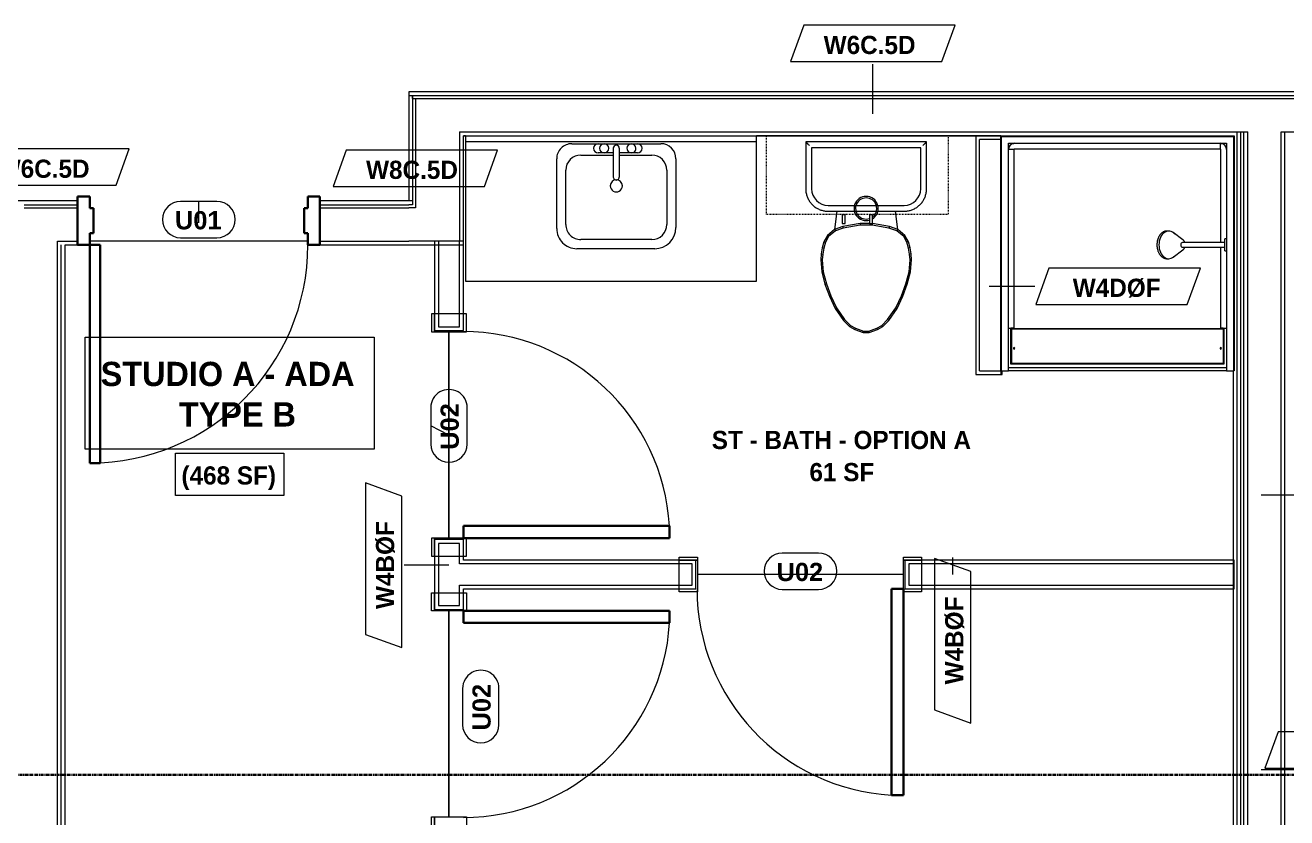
# Model space of a CAD drawing. Header units: inches. Extents: x -4058 to -1781, y 9814 to 12264.
# Drawn here: x -2717 to -2508.9, y 11528.1 to 11658.8 of the extents above; entities that cross this region are included whole.
import ezdxf

# ---------------------------------------------------------------- set-up
doc = ezdxf.new("R2010")
doc.units = ezdxf.units.IN
doc.header["$MEASUREMENT"] = 0
doc.linetypes.add('Dash', pattern=[0.25, 0.125, -0.125])
doc.linetypes.add('Grid Line 1_2_', pattern=[0.875, 0.5, -0.125, 0.125, -0.125])
for name, color, linetype, lineweight in [('0-1', 7, 'Continuous', 5), ('0-2', 7, 'Continuous', 9), ('A-AREA-IDEN', 2, 'Continuous', 9), ('A-DOOR-1', 7, 'Continuous', 9), ('A-DOOR-2', 10, 'Continuous', 30), ('A-DOOR-3', 31, 'Continuous', 9), ('A-DOOR-4', 31, 'Continuous', 30), ('A-DOOR-FRAM-2', 10, 'Continuous', 30), ('A-DOOR-IDEN', 31, 'Continuous', 9), ('A-FLOR-2', 192, 'Continuous', 9), ('A-WALL', 113, 'Continuous', 18), ('A-WALL-2', 250, 'Continuous', 18), ('A-WALL-3', 113, 'Continuous', 9), ('A-WALL-IDEN', 211, 'Continuous', 9), ('I-WALL-1', 7, 'Continuous', 9), ('P-SANR-FIXT', 6, 'Continuous', 9), ('Q-CASE', 31, 'Continuous', 9), ('Q-CASE-3', 31, 'Dash', 9), ('S-GRID-1', 1, 'Grid Line 1_2_', 30)]:
    doc.layers.add(name, color=color, linetype=linetype, lineweight=lineweight)
doc.styles.add('Arial_B', font='arialbd.ttf', dxfattribs={"height": 3})
doc.styles.add('Century Gothic_B', font='GOTHICB.TTF', dxfattribs={"height": 4})
doc.styles.add('Century Gothic_B_1', font='GOTHICB.TTF', dxfattribs={"height": 3})

# ---------------------------------------------------------------- blocks, each defined once
blk = doc.blocks.new('HOLLOW METAL - UNIT DOOR-2191978-UNIT PLANS - 1ST FLOOR')
at = {"layer": 'A-DOOR-1'}
blk.add_arc((18, 3.875), 36, 90, 180, dxfattribs=at)
at = {"layer": 'A-DOOR-2'}
for p, q in [((18, 39.875), (16.25, 39.875)), ((16.25, 39.875), (16.25, 3.875)), ((18, 3.875), (18, 39.875)), ((16.25, 3.875), (18, 3.875))]:
    blk.add_line(p, q, dxfattribs=at)
at = {"layer": 'A-DOOR-FRAM-2'}
for p, q in [((-18, 3.875), (-20, 3.875)), ((-20, 3.875), (-20, -4.125)), ((-18, 1.9375), (-18, 3.875)), ((18, 3.875), (18, 1.9375)), ((20, 3.875), (18, 3.875)), ((20, -4.125), (20, 3.875)), ((-17.375, 1.9375), (-18, 1.9375)), ((-17.375, -2.1875), (-17.375, 1.9375)), ((18, 1.9375), (17.375, 1.9375)), ((17.375, 1.9375), (17.375, -2.1875)), ((-20, -4.125), (-18, -4.125)), ((-18, -4.125), (-18, -2.1875)), ((-18, -2.1875), (-17.375, -2.1875)), ((17.375, -2.1875), (18, -2.1875)), ((18, -2.1875), (18, -4.125)), ((18, -4.125), (20, -4.125))]:
    blk.add_line(p, q, dxfattribs=at)
blk = doc.blocks.new('CTR - 1st Phase - Common Walls_rvt-1-UNIT PLANS - 1ST FLOOR')
at = {"layer": 'A-WALL-2'}
for p, q in [((-2653.75, 11647.24), (-2653.12, 11647.24)), ((-2653.12, 11647.24), (-2644.75, 11647.24)), ((-2653.12, 11646.74), (-2653.12, 11647.24)), ((-2653.12, 11647.24), (-2653.12, 11646.74)), ((-2653.12, 11646.74), (-2652.62, 11646.74)), ((-2653.12, 11646.74), (-2653.12, 11629.86)), ((-2652.62, 11646.74), (-2645.37, 11646.74)), ((-2652.62, 11646.74), (-2652.62, 11628.74)), ((-2645.37, 11646.74), (-2644.75, 11646.74)), ((-2644.75, 11647.24), (-2510.43, 11647.24)), ((-2644.75, 11646.74), (-2509.93, 11646.74)), ((-2510.43, 11647.24), (-2501.77, 11647.24)), ((-2509.93, 11646.74), (-2509.05, 11646.74)), ((-2509.05, 11646.74), (-2501.27, 11646.74)), ((-2645.37, 11641.24), (-2644.75, 11641.24)), ((-2645.37, 11641.24), (-2645.37, 11623.24)), ((-2644.75, 11641.24), (-2517.06, 11641.24)), ((-2517.06, 11641.24), (-2516.44, 11641.24)), ((-2517.06, 11640.61), (-2517.06, 11641.24)), ((-2517.06, 11641.24), (-2516.44, 11641.24)), ((-2517.06, 11284.29), (-2517.06, 11640.61)), ((-2516.44, 11641.24), (-2515.94, 11641.24)), ((-2516.44, 11640.61), (-2516.44, 11641.24)), ((-2516.44, 11641.24), (-2515.94, 11641.24)), ((-2516.44, 11284.29), (-2516.44, 11640.61)), ((-2515.94, 11641.24), (-2515.31, 11641.24)), ((-2515.94, 11640.61), (-2515.94, 11641.24)), ((-2515.94, 11641.24), (-2515.31, 11641.24)), ((-2515.94, 11284.29), (-2515.94, 11640.61)), ((-2515.31, 11640.61), (-2515.31, 11641.24)), ((-2515.31, 11284.29), (-2515.31, 11640.61)), ((-2509.81, 11641.24), (-2509.19, 11641.24)), ((-2509.81, 11640.61), (-2509.81, 11641.24)), ((-2509.81, 11641.24), (-2509.19, 11641.24)), ((-2509.81, 11284.29), (-2509.81, 11640.61)), ((-2509.19, 11640.61), (-2509.19, 11641.24)), ((-2509.19, 11641.24), (-2504.43, 11641.24)), ((-2509.19, 11284.29), (-2509.19, 11640.61)), ((-2717.22, 11629.24), (-2708.41, 11629.24)), ((-2668.41, 11629.24), (-2653.75, 11629.24)), ((-2653.12, 11629.86), (-2653.75, 11629.86)), ((-2653.12, 11629.24), (-2653.75, 11629.24)), ((-2653.12, 11629.86), (-2653.12, 11629.24)), ((-2653.12, 11629.86), (-2653.12, 11629.24)), ((-2717.22, 11628.74), (-2708.41, 11628.74)), ((-2668.41, 11628.74), (-2653.75, 11628.74)), ((-2653.12, 11628.74), (-2653.75, 11628.74)), ((-2652.62, 11628.74), (-2653.12, 11628.74)), ((-2711.72, 11622.61), (-2711.72, 11623.24)), ((-2711.72, 11623.24), (-2708.41, 11623.24)), ((-2668.41, 11623.24), (-2653.75, 11623.24)), ((-2652.62, 11623.24), (-2653.75, 11623.24)), ((-2645.37, 11623.24), (-2652.62, 11623.24)), ((-2711.72, 11284.29), (-2711.72, 11622.61)), ((-2711.1, 11284.29), (-2711.1, 11622.61))]:
    blk.add_line(p, q, dxfattribs=at)
at = {"layer": 'I-WALL-1'}
for p, q in [((-2644.75, 11647.86), (-2653.75, 11647.86)), ((-2653.75, 11647.86), (-2653.75, 11647.24)), ((-2511.06, 11647.86), (-2644.75, 11647.86)), ((-2501.69, 11647.86), (-2511.06, 11647.86)), ((-2653.75, 11647.24), (-2653.75, 11629.86)), ((-2644.75, 11640.61), (-2556.06, 11640.61)), ((-2644.75, 11622.61), (-2644.75, 11640.61)), ((-2708.41, 11629.86), (-2718.35, 11629.86)), ((-2653.75, 11629.86), (-2668.41, 11629.86)), ((-2710.47, 11284.29), (-2710.47, 11622.61)), ((-2710.47, 11622.61), (-2708.41, 11622.61)), ((-2668.41, 11622.61), (-2653.75, 11622.61)), ((-2653.75, 11622.61), (-2645.37, 11622.61)), ((-2645.37, 11622.61), (-2644.75, 11622.61)), ((-2517.69, 11601.86), (-2517.69, 11284.29))]:
    blk.add_line(p, q, dxfattribs=at)
at = {"layer": '0-2', "rotation": 180}
blk.add_blockref('HOLLOW METAL - UNIT DOOR-2191978-UNIT PLANS - 1ST FLOOR', (-2688.41, 11626.49), dxfattribs=at)
blk = doc.blocks.new('CTR - 1st Phase - Structure_rvt-1-UNIT PLANS - 1ST FLOOR')
at = {"layer": 'S-GRID-1'}
blk.add_line((-1781.27, 11535.19), (-4041.78, 11535.19), dxfattribs=at)
blk = doc.blocks.new('SWING - SINGLE - FLUSH - SWING - FLUSH - 2-10 x 6-8 - PRIVACY-V37-UNIT PLANS - 1ST FLOOR')
at = {"layer": 'A-DOOR-3'}
for p, q in [((-20, 2.37), (-20, 2.87)), ((-20, 2.87), (-17, 2.87)), ((-20, 2.37), (-17, 2.37)), ((-20, -2.88), (-20, 2.37)), ((-17, 2.37), (-20, 2.37)), ((-17, 2.87), (-17, 2.37)), ((-17, 2.37), (-17, -2.88)), ((17, 2.37), (17, 2.87)), ((17, 2.87), (20, 2.87)), ((17, 2.37), (20, 2.37)), ((17, -2.88), (17, 2.37)), ((20, 2.37), (17, 2.37)), ((20, 2.87), (20, 2.37)), ((20, 2.37), (20, -2.88)), ((-17, -2.88), (-20, -2.88)), ((20, -2.88), (17, -2.88))]:
    blk.add_line(p, q, dxfattribs=at)
blk.add_arc((17, -2.38), 34.07, 180, 266.6343, dxfattribs=at)
at = {"layer": 'A-DOOR-4'}
for p, q in [((15, -2.38), (15, -36.38)), ((17, -2.38), (15, -2.38)), ((17, -2.38), (17, -36.38)), ((17, -36.38), (15, -36.38))]:
    blk.add_line(p, q, dxfattribs=at)
blk = doc.blocks.new('SWING - SINGLE - FLUSH - SWING - FLUSH - 2-10 x 6-8 - PRIVACY-4346070-UNIT PLANS - 1ST FLOOR')
at = {"layer": 'A-DOOR-3'}
for p, q in [((-20, 2.37), (-20, 2.87)), ((-20, 2.87), (-17, 2.87)), ((-20, 2.37), (-17, 2.37)), ((-20, -2.88), (-20, 2.37)), ((-17, 2.37), (-20, 2.37)), ((-17, 2.87), (-17, 2.37)), ((-17, 2.37), (-17, -2.88)), ((17, 2.37), (17, 2.87)), ((17, 2.87), (20, 2.87)), ((17, 2.37), (20, 2.37)), ((17, -2.88), (17, 2.37)), ((20, 2.37), (17, 2.37)), ((20, 2.87), (20, 2.37)), ((20, 2.37), (20, -2.88)), ((-17, -2.88), (-20, -2.88)), ((20, -2.88), (17, -2.88))]:
    blk.add_line(p, q, dxfattribs=at)
blk.add_arc((17, -2.38), 34.07, 180, 266.6343, dxfattribs=at)
at = {"layer": 'A-DOOR-4'}
for p, q in [((15, -2.38), (15, -36.38)), ((17, -2.38), (15, -2.38)), ((17, -2.38), (17, -36.38)), ((17, -36.38), (15, -36.38))]:
    blk.add_line(p, q, dxfattribs=at)
blk = doc.blocks.new('M_Sink Vanity-Square - 500 x 440mm-1372835-UNIT PLANS - 1ST FLOOR')
at = {"layer": 'P-SANR-FIXT'}
for p, q in [((-5.72, 10.23), (7.14, 10.23)), ((-5.22, 8.73), (6.46, 8.73)), ((-9.22, -4.59), (-9.22, 6.73)), ((10.46, 6.91), (10.46, -4.59)), ((-7.72, -2.72), (-7.72, 6.23)), ((8.96, 6.23), (8.96, -2.72)), ((0.12, -6.33), (0.12, -1.59)), ((1.12, -6.33), (1.12, -1.59)), ((0.12, -5.22), (-5.22, -5.22)), ((-2.88, -5.59), (0.12, -5.59)), ((6.46, -5.22), (1.12, -5.22)), ((1.12, -5.59), (3.62, -5.59)), ((7.96, -7.09), (-6.72, -7.09)), ((3.62, -7.09), (-2.88, -7.09))]:
    blk.add_line(p, q, dxfattribs=at)
for centre, radius, start, end in [((-5.72, 6.73), 3.5, 90, 180), ((-5.22, 6.23), 2.5, 90, 180), ((6.46, 6.23), 2.5, 360, 90), ((7.14, 6.91), 3.32, 360, 90), ((0.62, -0.13), 1, 360, 180), ((0.62, -0.13), 1, 180, 0), ((0.62, -1.59), 0.5, 360, 180), ((-5.22, -2.72), 2.5, 180, 270), ((6.46, -2.72), 2.5, 270, 360), ((-6.72, -4.59), 2.5, 180, 270), ((-2.88, -6.34), 0.75, 90, 270), ((-1.88, -6.34), 0.75, 360, 180), ((2.62, -6.34), 0.75, 0, 180), ((3.62, -6.34), 0.75, 270, 90), ((7.96, -4.59), 2.5, 270, 0), ((-1.88, -6.34), 0.75, 180, 0), ((0.62, -6.33), 0.5, 180, 0), ((2.62, -6.34), 0.75, 180, 0)]:
    blk.add_arc(centre, radius, start, end, dxfattribs=at)
blk = doc.blocks.new('Toilet-Domestic-3D - Toilet-Domestic-3D-1352612-UNIT PLANS - 1ST FLOOR')
at = {"layer": 'P-SANR-FIXT'}
for p, q in [((-9.98, 19.48), (-9.98, 11.75)), ((9.98, 19.48), (-9.98, 19.48)), ((-9.86, 19.36), (-9.98, 19.48)), ((9.98, 19.48), (9.86, 19.36)), ((9.98, 11.75), (9.98, 19.48)), ((9, 18.5), (-9, 18.5)), ((-9, 18.5), (-9, 11.75)), ((-9, 18.5), (-9, 11.75)), ((9, 18.5), (-9, 18.5)), ((9, 11.75), (9, 18.5)), ((9, 11.75), (9, 18.5)), ((-6.25, 9), (6.25, 9)), ((-6.25, 9), (6.25, 9)), ((-6.25, 8.02), (6.25, 8.02)), ((-4.86, 8.02), (-5.21, 5)), ((5.21, 5), (4.86, 8.02)), ((-5.21, 5), (-6.4, 4)), ((-5.08, 4.78), (-6.21, 3.84)), ((-3.84, 5.5), (-5.21, 5)), ((-5.21, 5), (-5.08, 4.78)), ((-3.77, 5.26), (-5.08, 4.78)), ((-1, 6), (-3.84, 5.5)), ((-3.84, 5.5), (-3.77, 5.26)), ((-0.98, 5.75), (-3.77, 5.26)), ((-1, 6), (-0.98, 5.75)), ((0.56, 6), (-1, 6)), ((0.98, 5.75), (-0.98, 5.75)), ((1, 5.98), (0.98, 5.75)), ((3.77, 5.26), (0.98, 5.75)), ((3.84, 5.5), (1.05, 5.99)), ((3.84, 5.5), (3.77, 5.26)), ((5.08, 4.78), (3.77, 5.26)), ((5.21, 5), (3.84, 5.5)), ((5.21, 5), (5.08, 4.78)), ((6.21, 3.84), (5.08, 4.78)), ((6.4, 4), (5.21, 5)), ((-6.97, 3), (-7.24, 2)), ((-6.73, 2.9), (-6.99, 1.95)), ((-6.4, 4), (-6.97, 3)), ((-6.97, 3), (-6.73, 2.9)), ((-6.21, 3.84), (-6.73, 2.9)), ((-6.21, 3.84), (-6.4, 4)), ((6.4, 4), (6.21, 3.84)), ((6.73, 2.9), (6.21, 3.84)), ((6.97, 3), (6.4, 4)), ((6.97, 3), (6.73, 2.9)), ((6.99, 1.95), (6.73, 2.9)), ((7.24, 2), (6.97, 3)), ((-7.41, 1), (-7.5, 0)), ((-7.24, 2), (-7.41, 1)), ((-7.41, 1), (-7.16, 0.96)), ((-7.16, 0.96), (-7.25, 0)), ((-7.24, 2), (-6.99, 1.95)), ((-6.99, 1.95), (-7.16, 0.96)), ((7.24, 2), (6.99, 1.95)), ((7.16, 0.96), (6.99, 1.95)), ((7.41, 1), (7.16, 0.96)), ((7.25, 0), (7.16, 0.96)), ((7.41, 1), (7.24, 2)), ((7.5, 0), (7.25, 0)), ((7.5, 0), (7.41, 1)), ((-7.5, 0), (-7.25, 0)), ((-7.5, 0), (-7.33, -1.99)), ((-7.33, -1.99), (-7.08, -1.95)), ((-7.33, -1.99), (-6.79, -4)), ((-7.25, 0), (-7.08, -1.95)), ((-7.08, -1.95), (-6.55, -3.92)), ((6.55, -3.92), (7.08, -1.95)), ((6.79, -4), (7.33, -1.99)), ((7.08, -1.95), (7.25, 0)), ((7.33, -1.99), (7.08, -1.95)), ((7.33, -1.99), (7.5, 0)), ((-6.79, -4), (-6.55, -3.92)), ((-6.79, -4), (-6.06, -6)), ((-6.55, -3.92), (-5.83, -5.9)), ((5.83, -5.9), (6.55, -3.92)), ((6.06, -6), (6.79, -4)), ((6.79, -4), (6.55, -3.92)), ((-6.06, -6), (-5.83, -5.9)), ((-6.06, -6), (-5.13, -8)), ((-5.83, -5.9), (-4.91, -7.88)), ((4.91, -7.88), (5.83, -5.9)), ((5.13, -8), (6.06, -6)), ((6.06, -6), (5.83, -5.9)), ((-5.13, -8), (-4.91, -7.88)), ((-5.13, -8), (-3.74, -10)), ((-4.91, -7.88), (-3.55, -9.84)), ((3.55, -9.84), (4.91, -7.88)), ((3.74, -10), (5.13, -8)), ((5.13, -8), (4.91, -7.88)), ((-3.74, -10), (-3.55, -9.84)), ((-3.74, -10), (-2.74, -11)), ((-3.55, -9.84), (-2.59, -10.8)), ((2.59, -10.8), (3.55, -9.84)), ((2.74, -11), (3.74, -10)), ((3.74, -10), (3.55, -9.84)), ((-2.74, -11), (-2.59, -10.8)), ((-2.74, -11), (-1.87, -11.5)), ((-2.59, -10.8), (-1.77, -11.27)), ((-1.87, -11.5), (-1.77, -11.27)), ((-1.87, -11.5), (-0.5, -12)), ((-1.77, -11.27), (-0.46, -11.75)), ((-0.5, -12), (-0.46, -11.75)), ((-0.5, -12), (0.5, -12)), ((-0.46, -11.75), (0.46, -11.75)), ((0.46, -11.75), (1.77, -11.27)), ((0.5, -12), (0.46, -11.75)), ((0.5, -12), (1.87, -11.5)), ((1.77, -11.27), (2.59, -10.8)), ((1.87, -11.5), (1.77, -11.27)), ((1.87, -11.5), (2.74, -11)), ((2.74, -11), (2.59, -10.8))]:
    blk.add_line(p, q, dxfattribs=at)
at = {"layer": 'P-SANR-FIXT', "flags": 128}
for points in [[(-9.98, 11.75), (-9.97, 11.6), (-9.97, 11.45), (-9.95, 11.3), (-9.93, 11.16), (-9.9, 11.01), (-9.87, 10.86), (-9.83, 10.72), (-9.79, 10.58), (-9.74, 10.44), (-9.68, 10.3), (-9.62, 10.16), (-9.56, 10.03), (-9.48, 9.9), (-9.41, 9.77), (-9.33, 9.65), (-9.24, 9.52), (-9.15, 9.41), (-9.05, 9.29), (-8.95, 9.18), (-8.85, 9.08), (-8.74, 8.97), (-8.62, 8.88), (-8.51, 8.78), (-8.39, 8.7), (-8.26, 8.61), (-8.14, 8.54), (-8.01, 8.46), (-7.87, 8.4), (-7.74, 8.33), (-7.6, 8.28), (-7.46, 8.22), (-7.32, 8.18), (-7.17, 8.14), (-7.03, 8.11), (-6.88, 8.08), (-6.74, 8.05), (-6.59, 8.04), (-6.44, 8.03), (-6.29, 8.02), (-6.25, 8.02)], [(6.25, 8.02), (6.4, 8.03), (6.55, 8.03), (6.7, 8.05), (6.84, 8.07), (6.99, 8.1), (7.14, 8.13), (7.28, 8.17), (7.42, 8.21), (7.56, 8.26), (7.7, 8.32), (7.84, 8.38), (7.97, 8.44), (8.1, 8.52), (8.23, 8.59), (8.35, 8.67), (8.48, 8.76), (8.59, 8.85), (8.71, 8.95), (8.82, 9.05), (8.92, 9.15), (9.03, 9.26), (9.12, 9.38), (9.22, 9.49), (9.3, 9.61), (9.39, 9.74), (9.46, 9.86), (9.54, 9.99), (9.6, 10.13), (9.67, 10.26), (9.72, 10.4), (9.78, 10.54), (9.82, 10.68), (9.86, 10.83), (9.89, 10.97), (9.92, 11.12), (9.95, 11.26), (9.96, 11.41), (9.97, 11.56), (9.98, 11.71), (9.98, 11.75)]]:
    blk.add_lwpolyline(points, dxfattribs=at)
at = {"layer": 'P-SANR-FIXT'}
for centre, radius, start, end in [((-6.25, 11.75), 2.75, 180, 270), ((-6.25, 11.75), 2.75, 180, 270), ((0, 8.48), 2, 360, 286.863), ((6.25, 11.75), 2.75, 270, 360), ((6.25, 11.75), 2.75, 270, 360), ((0, 8.48), 1.75, 360, 289.017), ((0, 8.48), 2, 302.0714, 360), ((0, 8.48), 1.75, 308.7554, 360)]:
    blk.add_arc(centre, radius, start, end, dxfattribs=at)
for points in [[(-9.98, 19.48), (-9.98, 19.48), (-9.98, 19.48), (-9.98, 19.48)], [(9.98, 19.48), (9.98, 19.48), (9.98, 19.48), (9.98, 19.48)]]:
    blk.add_open_spline(points, degree=3, dxfattribs=at)
for points, knots in [([(-9.37, 18.87), (-9.41, 18.91), (-9.47, 18.97), (-9.55, 19.05), (-9.6, 19.1), (-9.66, 19.16), (-9.71, 19.21), (-9.75, 19.25), (-9.78, 19.28), (-9.8, 19.3), (-9.82, 19.32), (-9.85, 19.35), (-9.86, 19.36), (-9.86, 19.36)], [0, 0, 0, 0, 0.166667, 0.25, 0.333333, 0.416667, 0.5, 0.583333, 0.666667, 0.708333, 0.75, 0.833333, 1, 1, 1, 1]), ([(9.86, 19.36), (9.86, 19.36), (9.85, 19.35), (9.82, 19.32), (9.8, 19.3), (9.78, 19.28), (9.75, 19.25), (9.71, 19.21), (9.66, 19.16), (9.6, 19.1), (9.55, 19.05), (9.47, 18.97), (9.41, 18.91), (9.37, 18.87)], [-1, -1, -1, -1, -0.833333, -0.75, -0.708333, -0.666667, -0.583333, -0.5, -0.416667, -0.333333, -0.25, -0.166667, 0, 0, 0, 0])]:
    blk.add_open_spline(points, degree=3, knots=knots, dxfattribs=at)
blk = doc.blocks.new('Bath Vanity - Bath Vanity 48_-3150017-UNIT PLANS - 1ST FLOOR')
at = {"layer": 'Q-CASE'}
for p, q in [((24.74, 24), (-23.26, 24)), ((-23.26, 24), (-23.26, 1)), ((24.74, 1), (24.74, 24))]:
    blk.add_line(p, q, dxfattribs=at)
blk = doc.blocks.new('BATHROOM MIRROR - BATHROOM MIRROR 48_-3123886-UNIT PLANS - 1ST FLOOR')
at = {"layer": 'Q-CASE'}
for p, q in [((-23.26, -23), (24.74, -23)), ((-23.26, -23), (-23.26, -24)), ((24.74, -24), (-23.26, -24)), ((24.74, -24), (24.74, -23))]:
    blk.add_line(p, q, dxfattribs=at)
blk = doc.blocks.new('300 Series Wall Hung Cabinet_326 - 30_-2909953-UNIT PLANS - 1ST FLOOR')
at = {"layer": 'Q-CASE'}
for p, q in [((-2.01, 14.69), (-2.5, 14.69)), ((-2.5, 14.69), (-2.5, 13.19)), ((-2.01, 13.19), (-2.01, 14.69)), ((2.49, 14.69), (2, 14.69)), ((2, 14.69), (2, 13.19)), ((2.49, 13.19), (2.49, 14.69)), ((-2.01, 13.19), (-2.5, 13.19)), ((2.49, 13.19), (2, 13.19))]:
    blk.add_line(p, q, dxfattribs=at)
at = {"layer": 'Q-CASE-3'}
for p, q in [((-15, 0.19), (-15, 13.19)), ((-15, 13.19), (15, 13.19)), ((15, 13.19), (15, 0.19)), ((15, 0.19), (-15, 0.19))]:
    blk.add_line(p, q, dxfattribs=at)
blk = doc.blocks.new('SWING - SINGLE - FLUSH - SWING - FLUSH - 2-10 x 6-8 - PRIVACY-4346067-UNIT PLANS - 1ST FLOOR')
at = {"layer": 'A-DOOR-3'}
for p, q in [((-17, 2.87), (-20, 2.87)), ((-20, 2.87), (-20, -2.38)), ((-17, -2.38), (-17, 2.87)), ((20, 2.87), (17, 2.87)), ((17, 2.87), (17, -2.38)), ((20, -2.38), (20, 2.87)), ((-20, -2.38), (-17, -2.38)), ((-17, -2.38), (-20, -2.38)), ((-20, -2.38), (-20, -2.88)), ((-20, -2.88), (-17, -2.88)), ((-17, -2.88), (-17, -2.38)), ((17, -2.38), (20, -2.38)), ((20, -2.38), (17, -2.38)), ((17, -2.38), (17, -2.88)), ((17, -2.88), (20, -2.88)), ((20, -2.88), (20, -2.38))]:
    blk.add_line(p, q, dxfattribs=at)
blk.add_arc((17, 2.37), 34.07, 93.3657, 180, dxfattribs=at)
at = {"layer": 'A-DOOR-4'}
for p, q in [((15, 2.37), (15, 36.38)), ((17, 36.38), (15, 36.38)), ((17, 2.37), (17, 36.38)), ((17, 2.37), (15, 2.37))]:
    blk.add_line(p, q, dxfattribs=at)
blk = doc.blocks.new('The Shower - The Shower-V71-UNIT PLANS - 1ST FLOOR')
at = {"layer": 'P-SANR-FIXT'}
for p, q in [((0, -0.5), (38.5, -0.5)), ((0, -39.25), (0, -0.5)), ((0.12, -39.25), (0.12, -0.63)), ((0.12, -0.63), (38.38, -0.63)), ((1.25, -39.25), (1.25, -1.75)), ((1.25, -1.75), (37.25, -1.75)), ((1.58, -2.01), (1.51, -2.08)), ((1.73, -1.9), (1.7, -1.92)), ((2.01, -1.78), (1.93, -1.8)), ((36.25, -1.77), (2.25, -1.77)), ((36.25, -1.77), (36.25, -1.75)), ((36.57, -1.8), (36.49, -1.78)), ((36.8, -1.92), (36.77, -1.9)), ((36.99, -2.08), (36.92, -2.01)), ((37.25, -1.75), (37.25, -17.52)), ((38.38, -0.63), (38.38, -39.25)), ((38.5, -0.5), (38.5, -39.25)), ((1.3, -2.43), (1.28, -2.51)), ((1.42, -2.2), (1.4, -2.23)), ((2.2, -32.27), (2.2, -2.75)), ((36.25, -2.7), (2.25, -2.7)), ((36.3, -18.11), (36.3, -2.75)), ((37.1, -2.23), (37.08, -2.2)), ((37.22, -2.51), (37.2, -2.43)), ((36.3, -32.27), (36.3, -18.89)), ((37.25, -19.48), (37.25, -39.25)), ((1.62, -32.27), (1.62, -38.13)), ((36.75, -32.38), (1.75, -32.38)), ((1.75, -32.38), (1.75, -38)), ((2.2, -32.27), (36.3, -32.27)), ((36.75, -38), (36.75, -32.38)), ((36.88, -38.13), (36.88, -32.27)), ((0.12, -39.25), (0, -39.25)), ((0.12, -39.25), (1.25, -39.25)), ((1.25, -38.75), (37.25, -38.75)), ((1.25, -39.25), (1.25, -38.75)), ((37.25, -39.25), (1.25, -39.25)), ((1.62, -38.13), (36.88, -38.13)), ((1.75, -38), (36.75, -38)), ((37.25, -38.75), (37.25, -39.25)), ((37.25, -39.25), (38.38, -39.25)), ((38.5, -39.25), (38.38, -39.25))]:
    blk.add_line(p, q, dxfattribs=at)
for centre, radius, start, end in [((2.25, -2.75), 1, 90, 180), ((36.25, -2.75), 1, 0, 90), ((2.2, -35.56), 0.125, 0, 180), ((2.2, -35.56), 0.125, 180, 0), ((36.3, -35.56), 0.125, 0, 180), ((36.3, -35.56), 0.125, 180, 0)]:
    blk.add_arc(centre, radius, start, end, dxfattribs=at)
for centre, major_axis, start_param, end_param in [((2.2, -32.28), (0.95, 0), 1.570796, 3.141593), ((36.3, -32.28), (-0.95, 0), 3.141593, 4.712389)]:
    blk.add_ellipse(centre, major_axis=major_axis, ratio=0.019505, start_param=start_param, end_param=end_param, dxfattribs=at)
for points, knots in [([(2.25, -1.77), (2.19, -1.77), (2.06, -1.78), (1.8, -1.86), (1.53, -2.04), (1.34, -2.32), (1.26, -2.57), (1.25, -2.7), (1.25, -2.77)], [-0.001856, -0.001856, -0.001856, -0.001856, 0.123376, 0.248608, 0.499072, 0.749536, 0.874768, 1, 1, 1, 1]), ([(1.38, -2.25), (1.41, -2.21), (1.47, -2.12), (1.55, -2.04), (1.59, -2)], [-0.666048, -0.666048, -0.666048, -0.666048, -0.5714286, -0.4597287, -0.4597287, -0.4597287, -0.4597287]), ([(1.75, -1.88), (1.77, -1.87), (1.86, -1.82), (2.03, -1.77), (2.17, -1.75), (2.25, -1.75)], [-0.332096, -0.332096, -0.332096, -0.332096, -0.2857143, -0.1428571, 0, 0, 0, 0]), ([(36.25, -1.75), (36.31, -1.75), (36.42, -1.76), (36.59, -1.8), (36.7, -1.85), (36.75, -1.88)], [-1, -1, -1, -1, -0.8928571, -0.7857143, -0.6665409, -0.6665409, -0.6665409, -0.6665409]), ([(37.25, -2.77), (37.25, -2.7), (37.24, -2.57), (37.16, -2.32), (36.98, -2.04), (36.7, -1.86), (36.45, -1.78), (36.32, -1.77), (36.25, -1.77)], [-0.001856, -0.001856, -0.001856, -0.001856, 0.123376, 0.248608, 0.499072, 0.749536, 0.874768, 1, 1, 1, 1]), ([(36.75, -1.88), (36.79, -1.91), (36.89, -1.97), (36.97, -2.05), (37.01, -2.11)], [-0.666048, -0.666048, -0.666048, -0.666048, -0.5714286, -0.4462442, -0.4462442, -0.4462442, -0.4462442]), ([(2.25, -2.7), (2.24, -2.7), (2.24, -2.7), (2.23, -2.7), (2.22, -2.71), (2.22, -2.71), (2.21, -2.72), (2.21, -2.73), (2.2, -2.74), (2.2, -2.74), (2.2, -2.75), (2.2, -2.75)], [-1, -1, -1, -1, -0.833333, -0.75, -0.666667, -0.583333, -0.416667, -0.333333, -0.208333, -0.083333, 0, 0, 0, 0]), ([(36.3, -2.75), (36.3, -2.74), (36.3, -2.74), (36.3, -2.73), (36.29, -2.72), (36.29, -2.72), (36.28, -2.71), (36.27, -2.71), (36.26, -2.7), (36.26, -2.7), (36.25, -2.7), (36.25, -2.7)], [-1, -1, -1, -1, -0.833333, -0.75, -0.666667, -0.583333, -0.416667, -0.333333, -0.208333, -0.083333, 0, 0, 0, 0]), ([(37.12, -2.25), (37.13, -2.27), (37.16, -2.33), (37.18, -2.38), (37.19, -2.42)], [-0.332096, -0.332096, -0.332096, -0.332096, -0.2857143, -0.2167295, -0.2167295, -0.2167295, -0.2167295])]:
    blk.add_open_spline(points, degree=3, knots=knots, dxfattribs=at)
for points in [[(1.63, -1.97), (1.67, -1.94), (1.71, -1.91), (1.75, -1.88)], [(36.25, -2.7), (36.25, -2.62), (36.25, -2.45), (36.25, -2.22), (36.25, -2.03), (36.25, -1.88), (36.25, -1.82), (36.25, -1.8)], [(1.25, -2.75), (1.25, -2.74), (1.25, -2.72), (1.25, -2.71)], [(2.2, -2.75), (2.12, -2.75), (1.95, -2.75), (1.72, -2.75), (1.52, -2.76), (1.37, -2.76), (1.27, -2.76), (1.25, -2.77), (1.25, -2.77)], [(1.35, -2.32), (1.36, -2.3), (1.37, -2.27), (1.38, -2.25)], [(37.05, -2.15), (37.07, -2.18), (37.09, -2.21), (37.12, -2.25)], [(37.25, -2.67), (37.25, -2.7), (37.25, -2.72), (37.25, -2.75)]]:
    blk.add_open_spline(points, degree=3, dxfattribs=at)
blk = doc.blocks.new('Shower Head - Shower Head-3260035-UNIT PLANS - 1ST FLOOR')
at = {"layer": 'P-SANR-FIXT'}
for p, q in [((-2.28, 9.81), (-2.28, 9.54)), ((-2.02, 8.78), (-0.84, 7.19)), ((0.84, 7.19), (2.02, 8.78)), ((2.28, 9.54), (2.28, 9.81)), ((-0.39, 7.27), (-0.39, 6.01)), ((0.39, 6.01), (0.39, 7.27)), ((-0.98, 0.26), (-0.98, 0)), ((-0.98, 0.26), (0.98, 0.26)), ((-0.39, 1), (-0.39, 0.26)), ((0.39, 0.26), (0.39, 1)), ((0.98, 0), (0.98, 0.26)), ((0.98, 0), (-0.98, 0))]:
    blk.add_line(p, q, dxfattribs=at)
at = {"layer": 'P-SANR-FIXT', "flags": 128}
for points in [[(0, 11.49), (-0.09, 11.49), (-0.18, 11.48), (-0.27, 11.48), (-0.35, 11.47), (-0.44, 11.46), (-0.53, 11.44), (-0.62, 11.43), (-0.7, 11.41), (-0.79, 11.39), (-0.87, 11.36), (-0.95, 11.34), (-1.03, 11.31), (-1.11, 11.28), (-1.19, 11.25), (-1.26, 11.21), (-1.34, 11.17), (-1.41, 11.13), (-1.48, 11.09), (-1.55, 11.05), (-1.61, 11), (-1.68, 10.95), (-1.74, 10.9), (-1.8, 10.85), (-1.85, 10.8), (-1.9, 10.74), (-1.95, 10.69), (-2, 10.63), (-2.04, 10.57), (-2.08, 10.51), (-2.12, 10.44), (-2.15, 10.38), (-2.18, 10.31), (-2.21, 10.25), (-2.23, 10.18), (-2.25, 10.11), (-2.26, 10.04), (-2.27, 9.97), (-2.28, 9.9), (-2.28, 9.83), (-2.28, 9.81)], [(2.28, 9.81), (2.28, 9.88), (2.28, 9.95), (2.27, 10.02), (2.25, 10.09), (2.24, 10.16), (2.21, 10.23), (2.19, 10.3), (2.16, 10.36), (2.13, 10.43), (2.09, 10.49), (2.05, 10.55), (2.01, 10.61), (1.97, 10.67), (1.92, 10.73), (1.86, 10.79), (1.81, 10.84), (1.75, 10.89), (1.69, 10.94), (1.63, 10.99), (1.57, 11.04), (1.5, 11.08), (1.43, 11.12), (1.36, 11.16), (1.28, 11.2), (1.21, 11.24), (1.13, 11.27), (1.05, 11.3), (0.97, 11.33), (0.89, 11.36), (0.81, 11.38), (0.72, 11.4), (0.64, 11.42), (0.55, 11.44), (0.47, 11.45), (0.38, 11.46), (0.29, 11.47), (0.2, 11.48), (0.11, 11.49), (0.02, 11.49), (0, 11.49)], [(-0.84, 7.19), (-0.81, 7.16), (-0.79, 7.13), (-0.76, 7.1), (-0.73, 7.08), (-0.7, 7.05), (-0.68, 7.03), (-0.65, 7.01), (-0.62, 6.98), (-0.59, 6.97), (-0.56, 6.95), (-0.53, 6.93), (-0.49, 6.91), (-0.46, 6.9), (-0.43, 6.89), (-0.4, 6.87)], [(0.39, 6.87), (0.43, 6.88), (0.46, 6.9), (0.49, 6.91), (0.52, 6.93), (0.55, 6.94), (0.58, 6.96), (0.61, 6.98), (0.64, 7), (0.67, 7.03), (0.7, 7.05), (0.73, 7.07), (0.76, 7.1), (0.78, 7.13), (0.81, 7.16), (0.83, 7.19), (0.84, 7.19)], [(-0.39, 6.01), (-0.39, 5.81), (-0.39, 5.6), (-0.39, 5.38), (-0.39, 5.15), (-0.39, 4.92), (-0.39, 4.68), (-0.39, 4.43), (-0.39, 4.18), (-0.39, 3.93), (-0.39, 3.67), (-0.39, 3.4), (-0.39, 3.13), (-0.39, 2.86), (-0.39, 2.59), (-0.39, 2.31), (-0.39, 2.03), (-0.39, 1.75), (-0.39, 1.46), (-0.39, 1.18), (-0.39, 1)], [(0.39, 1), (0.39, 1.29), (0.39, 1.57), (0.39, 1.85), (0.39, 2.13), (0.39, 2.41), (0.39, 2.69), (0.39, 2.96), (0.39, 3.23), (0.39, 3.5), (0.39, 3.76), (0.39, 4.02), (0.39, 4.27), (0.39, 4.52), (0.39, 4.77), (0.39, 5), (0.39, 5.23), (0.39, 5.46), (0.39, 5.67), (0.39, 5.88), (0.39, 6.01)]]:
    blk.add_lwpolyline(points, dxfattribs=at)
at = {"layer": 'P-SANR-FIXT'}
for centre, major_axis, start_param, end_param in [((0, 9.54), (-2.28, 0), 4.712389, 6.956384), ((0, 9.54), (2.28, 0), 5.609987, 7.853982), ((0, 7.27), (-0.394, 0), 4.712389, 6.283185), ((0, 7.27), (0.394, 0), 0, 1.570796)]:
    blk.add_ellipse(centre, major_axis=major_axis, ratio=0.707107, start_param=start_param, end_param=end_param, dxfattribs=at)
blk = doc.blocks.new('Wall Tag - Arch Wall-3956453-UNIT PLANS - 1ST FLOOR')
at = {"layer": 'A-WALL-IDEN'}
for p, q in [((-0.3561, 0.0937), (-0.4244, -0.0937)), ((0.4244, 0.0937), (-0.3561, 0.0937)), ((0.3561, -0.0937), (0.4244, 0.0937)), ((-0.4244, -0.0937), (0.3561, -0.0937))]:
    blk.add_line(p, q, dxfattribs=at)
blk = doc.blocks.new('Door Tag - Type Mark-2601225-UNIT PLANS - 1ST FLOOR')
at = {"layer": 'A-DOOR-IDEN'}
for p, q in [((0.09375, 0.09375), (-0.09375, 0.09375)), ((-0.09375, -0.09375), (0.09375, -0.09375))]:
    blk.add_line(p, q, dxfattribs=at)
for centre, start, end in [((-0.09375, 0), 90, 270), ((0.09375, 0), 270, 90)]:
    blk.add_arc(centre, 0.09375, start, end, dxfattribs=at)

msp = doc.modelspace()

# ---------------------------------------------------------------- linework, layer by layer
at = {"layer": 'A-AREA-IDEN', "flags": 128}
for points in [[(-2707.16, 11607.38), (-2659.46, 11607.38), (-2659.46, 11588.93), (-2707.16, 11588.93)], [(-2692.27, 11588.25), (-2674.35, 11588.25), (-2674.35, 11581.25), (-2692.27, 11581.25)]]:
    msp.add_lwpolyline(points, close=True, dxfattribs=at)
at = {"layer": 'A-DOOR-IDEN'}
for p, q in [((-2688.41, 11626.24), (-2688.41, 11629.79)), ((-2647.12, 11591.24), (-2650.12, 11592.75))]:
    msp.add_line(p, q, dxfattribs=at)
at = {"layer": 'A-FLOR-2'}
for p, q in [((-2644.37, 11640.61), (-2644.75, 11640.61)), ((-2560.19, 11640.61), (-2596.37, 11640.61)), ((-2670.41, 11623.24), (-2706.41, 11623.24)), ((-2647.12, 11574.24), (-2647.12, 11608.24)), ((-2647.12, 11608.24), (-2647.12, 11574.24)), ((-2572.12, 11568.24), (-2606.12, 11568.24)), ((-2647.12, 11528.24), (-2647.12, 11562.24)), ((-2647.12, 11562.24), (-2647.12, 11528.24))]:
    msp.add_line(p, q, dxfattribs=at)
at = {"layer": 'A-WALL'}
for p, q in [((-2559.56, 11601.86), (-2559.56, 11639.99)), ((-2556.06, 11639.99), (-2559.56, 11639.99)), ((-2648.87, 11623.23), (-2648.87, 11609.11)), ((-2645.37, 11609.11), (-2645.37, 11623.23)), ((-2648.87, 11609.11), (-2645.37, 11609.11)), ((-2559.56, 11601.86), (-2556.06, 11601.86)), ((-2556.06, 11601.86), (-2556.06, 11601.24)), ((-2648.87, 11573.36), (-2648.87, 11563.11)), ((-2645.37, 11573.36), (-2648.87, 11573.36)), ((-2645.37, 11569.99), (-2645.37, 11573.36)), ((-2607, 11569.99), (-2645.37, 11569.99)), ((-2607, 11566.49), (-2607, 11569.99)), ((-2571.25, 11569.99), (-2571.25, 11566.49)), ((-2517.56, 11569.99), (-2571.25, 11569.99)), ((-2645.37, 11563.11), (-2645.37, 11566.49)), ((-2645.37, 11566.49), (-2607, 11566.49)), ((-2571.25, 11566.49), (-2517.56, 11566.49)), ((-2648.87, 11563.11), (-2645.37, 11563.11))]:
    msp.add_line(p, q, dxfattribs=at)
at = {"layer": 'A-WALL-3'}
for p, q in [((-2560.19, 11640.61), (-2560.19, 11601.24)), ((-2556.06, 11640.61), (-2560.19, 11640.61)), ((-2649.5, 11623.23), (-2649.5, 11608.49)), ((-2644.75, 11623.23), (-2649.5, 11623.23)), ((-2644.75, 11608.49), (-2644.75, 11623.23)), ((-2649.5, 11608.49), (-2644.75, 11608.49)), ((-2560.19, 11601.24), (-2555.81, 11601.24)), ((-2555.81, 11601.24), (-2555.81, 11601.86)), ((-2649.5, 11573.99), (-2649.5, 11562.49)), ((-2644.75, 11573.99), (-2649.5, 11573.99)), ((-2644.75, 11570.61), (-2644.75, 11573.99)), ((-2606.37, 11570.61), (-2644.75, 11570.61)), ((-2606.37, 11565.86), (-2606.37, 11570.61)), ((-2517.56, 11570.61), (-2571.87, 11570.61)), ((-2571.87, 11570.61), (-2571.87, 11565.86)), ((-2517.56, 11565.86), (-2517.56, 11570.61)), ((-2644.75, 11562.49), (-2644.75, 11565.86)), ((-2644.75, 11565.86), (-2606.37, 11565.86)), ((-2571.87, 11565.86), (-2517.56, 11565.86)), ((-2649.5, 11562.49), (-2644.75, 11562.49))]:
    msp.add_line(p, q, dxfattribs=at)
at = {"layer": 'A-WALL-IDEN'}
for p, q in [((-2577.16, 11644.24), (-2577.16, 11652.42)), ((-2558, 11615.78), (-2550.44, 11615.78)), ((-2513.12, 11581.4), (-2502.28, 11581.4)), ((-2563.99, 11568.24), (-2563.99, 11571.05)), ((-2647.12, 11569.76), (-2654.51, 11569.76)), ((-2513.12, 11536.09), (-2502.28, 11536.09))]:
    msp.add_line(p, q, dxfattribs=at)

# ---------------------------------------------------------------- block references
at = {"layer": '0-1'}
for name in ['CTR - 1st Phase - Structure_rvt-1-UNIT PLANS - 1ST FLOOR', 'CTR - 1st Phase - Common Walls_rvt-1-UNIT PLANS - 1ST FLOOR']:
    msp.add_blockref(name, (0, 0), dxfattribs=at)
at = {"layer": 'A-DOOR-3'}
for name, p, rotation in [('SWING - SINGLE - FLUSH - SWING - FLUSH - 2-10 x 6-8 - PRIVACY-4346067-UNIT PLANS - 1ST FLOOR', (-2647.12, 11591.24), 270.0000000000344), ('SWING - SINGLE - FLUSH - SWING - FLUSH - 2-10 x 6-8 - PRIVACY-V37-UNIT PLANS - 1ST FLOOR', (-2647.12, 11545.24), 90.00000000003438)]:
    msp.add_blockref(name, p, dxfattribs=dict(at, rotation=rotation))
msp.add_blockref('SWING - SINGLE - FLUSH - SWING - FLUSH - 2-10 x 6-8 - PRIVACY-4346070-UNIT PLANS - 1ST FLOOR', (-2589.12, 11568.24), dxfattribs=at)
at = {"layer": 'A-DOOR-IDEN', "xscale": 31.99999999999999, "yscale": 31.99999999999999, "zscale": 31.99999999999999}
for p in [(-2688.41, 11626.79), (-2589.12, 11568.78)]:
    msp.add_blockref('Door Tag - Type Mark-2601225-UNIT PLANS - 1ST FLOOR', p, dxfattribs=at)
at = {"layer": 'A-DOOR-IDEN', "xscale": 31.99999999999999, "yscale": 31.99999999999999, "zscale": 31.99999999999999, "rotation": 89.99999999999955}
for p in [(-2647.12, 11592.75), (-2641.87, 11546.45)]:
    msp.add_blockref('Door Tag - Type Mark-2601225-UNIT PLANS - 1ST FLOOR', p, dxfattribs=at)
at = {"layer": 'A-WALL-IDEN', "xscale": 31.99999999999999, "yscale": 31.99999999999999, "zscale": 31.99999999999999}
for p in [(-2577.16, 11655.84), (-2713.46, 11635.43), (-2652.67, 11635.24), (-2536.71, 11615.78), (-2498.91, 11539.3)]:
    msp.add_blockref('Wall Tag - Arch Wall-3956453-UNIT PLANS - 1ST FLOOR', p, dxfattribs=at)
at = {"layer": 'A-WALL-IDEN', "xscale": 31.99999999999999, "yscale": 31.99999999999999, "zscale": 31.99999999999999, "rotation": 89.99999999999955}
for p in [(-2657.92, 11569.76), (-2563.99, 11557.32)]:
    msp.add_blockref('Wall Tag - Arch Wall-3956453-UNIT PLANS - 1ST FLOOR', p, dxfattribs=at)
at = {"layer": 'P-SANR-FIXT'}
for name, p in [('Toilet-Domestic-3D - Toilet-Domestic-3D-1352612-UNIT PLANS - 1ST FLOOR', (-2578.28, 11620.13)), ('The Shower - The Shower-V71-UNIT PLANS - 1ST FLOOR', (-2556.06, 11641.11))]:
    msp.add_blockref(name, p, dxfattribs=at)
for name, p, rotation in [('M_Sink Vanity-Square - 500 x 440mm-1372835-UNIT PLANS - 1ST FLOOR', (-2618.89, 11632.21), 180), ('Shower Head - Shower Head-3260035-UNIT PLANS - 1ST FLOOR', (-2518.81, 11622.61), 89.99999999991074)]:
    msp.add_blockref(name, p, dxfattribs=dict(at, rotation=rotation))
at = {"layer": 'Q-CASE', "rotation": 180}
for name, p in [('BATHROOM MIRROR - BATHROOM MIRROR 48_-3123886-UNIT PLANS - 1ST FLOOR', (-2619.64, 11616.61)), ('Bath Vanity - Bath Vanity 48_-3150017-UNIT PLANS - 1ST FLOOR', (-2619.64, 11640.61)), ('300 Series Wall Hung Cabinet_326 - 30_-2909953-UNIT PLANS - 1ST FLOOR', (-2579.73, 11640.8))]:
    msp.add_blockref(name, p, dxfattribs=at)

# ---------------------------------------------------------------- texts
at = {"layer": 'A-AREA-IDEN', "attachment_point": 1}
for s, insert, char_height, width, style in [('STUDIO A - ADA', (-2704.6, 11603.32), 4, 51.51, 'Century Gothic_B'), ('TYPE B', (-2691.69, 11596.65), 4, 20.301, 'Century Gothic_B'), ('ST - BATH - OPTION A', (-2603.76, 11591.93), 3, 51.51, 'Century Gothic_B_1'), ('(468 SF)', (-2691.27, 11586.08), 3, 19.19, 'Century Gothic_B_1'), ('61 SF', (-2587.64, 11586.63), 3, 12.423, 'Century Gothic_B_1')]:
    msp.add_mtext(s, dxfattribs=dict(at, insert=insert, char_height=char_height, width=width, style=style))
at = {"layer": 'A-DOOR-IDEN', "char_height": 3, "width": 9.393, "attachment_point": 1, "style": 'Arial_B'}
for s, insert in [('U01', (-2692.34, 11628.17)), ('U02', (-2593.06, 11570.16))]:
    msp.add_mtext(s, dxfattribs=dict(at, insert=insert))
at = {"layer": 'A-DOOR-IDEN', "char_height": 3, "width": 9.393, "attachment_point": 1, "rotation": 90, "style": 'Arial_B'}
for insert in [(-2648.5, 11588.81), (-2643.25, 11542.51)]:
    msp.add_mtext('U02', dxfattribs=dict(at, insert=insert))
at = {"layer": 'A-WALL-IDEN', "char_height": 3, "attachment_point": 1, "style": 'Century Gothic_B_1'}
for s, insert, width in [('W6C.5D', (-2585.29, 11657.09), 19.594), ('W6C.5D', (-2721.59, 11636.67), 19.594), ('W8C.5D', (-2660.8, 11636.49), 19.594), ('W4DØF', (-2544.18, 11617.03), 17.978)]:
    msp.add_mtext(s, dxfattribs=dict(at, insert=insert, width=width))
at = {"layer": 'A-WALL-IDEN', "char_height": 3, "width": 17.372, "attachment_point": 1, "rotation": 90, "style": 'Century Gothic_B_1'}
for insert in [(-2659.17, 11562.55), (-2565.24, 11550.11)]:
    msp.add_mtext('W4BØF', dxfattribs=dict(at, insert=insert))

doc.saveas('drawing.dxf')
